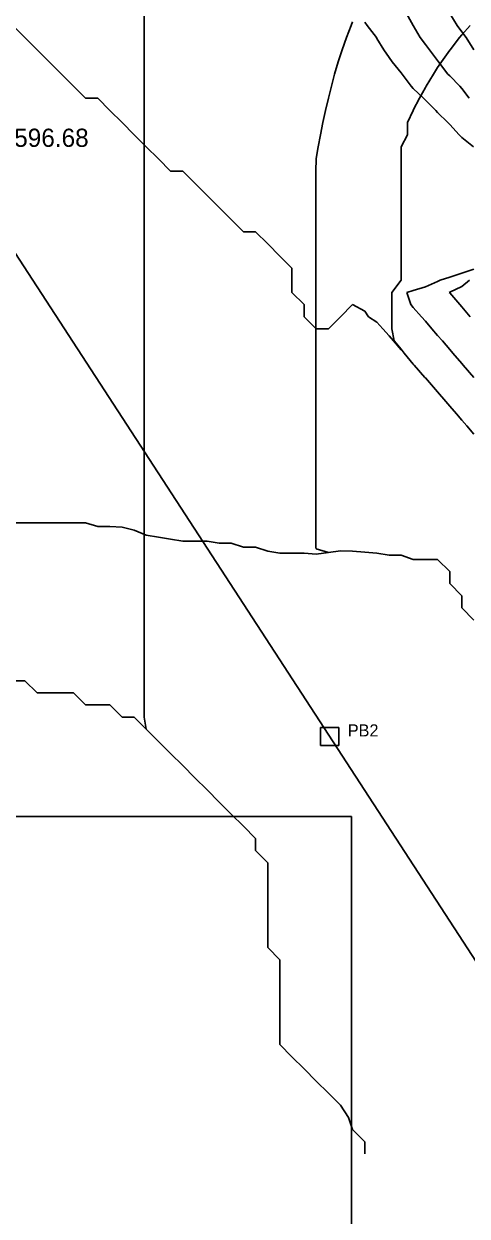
# Model space of a CAD drawing. Header units: feet. Extents: x 70 to 1025, y -1570 to -26.
# Drawn here: x 597.8 to 670.9, y -790.3 to -593.7 of the extents above; entities that cross this region are included whole.
import ezdxf

# ---------------------------------------------------------------- set-up
doc = ezdxf.new("R2010")
doc.units = ezdxf.units.FT
for name, color, linetype in [('BLDG-EXIST', 8, 'CONTINUOUS'), ('BLDG-NEW', 3, 'CONTINUOUS'), ('ELEC-PULLBOX', 2, 'CONTINUOUS'), ('GRADE-FINISHED', 5, 'CONTINUOUS'), ('TOPO-EXIST', 8, 'CONTINUOUS')]:
    doc.layers.add(name, color=color, linetype=linetype)

msp = doc.modelspace()

# ---------------------------------------------------------------- linework, layer by layer
at = {"layer": 'BLDG-EXIST'}
for p, q in [((109.6, -724.4), (651.8, -724.4)), ((651.8, -724.4), (651.8, -1087.2))]:
    msp.add_line(p, q, dxfattribs=at)
at = {"layer": 'ELEC-PULLBOX'}
for p, q in [((876.9, -1062.9), (488.4, -465.5)), ((646.7, -709.7), (649.7, -709.7)), ((646.7, -712.7), (646.7, -709.7)), ((649.7, -709.7), (649.7, -712.7)), ((649.7, -712.7), (646.7, -712.7))]:
    msp.add_line(p, q, dxfattribs=at)
at = {"layer": 'GRADE-FINISHED'}
for p, q in [((617.635, -592, 2593), (617.635, -594, 2593)), ((652, -593.405, 2594), (651.753, -594, 2594)), ((617.635, -594, 2593), (617.635, -596, 2593)), ((651.753, -594, 2594), (650.975, -596, 2594)), ((670, -595.54, 2595), (669.617, -596, 2595)), ((671.345, -594, 2595), (670, -595.54, 2595)), ((617.635, -596, 2593), (617.635, -598, 2593)), ((650.975, -596, 2594), (650.269, -598, 2594)), ((669.617, -596, 2595), (668.049, -598, 2595)), ((617.635, -598, 2593), (617.635, -600, 2593)), ((650, -598.812, 2594), (649.625, -600, 2594)), ((650.269, -598, 2594), (650, -598.812, 2594)), ((668, -598.066, 2595), (666.619, -600, 2595)), ((668.049, -598, 2595), (668, -598.066, 2595)), ((617.635, -600, 2593), (617.635, -602, 2593)), ((649.625, -600, 2594), (649.035, -602, 2594)), ((666, -600.925, 2595), (665.311, -602, 2595)), ((666.619, -600, 2595), (666, -600.925, 2595)), ((617.635, -602, 2593), (617.635, -604, 2593)), ((649.035, -602, 2594), (648.494, -604, 2594)), ((665.311, -602, 2595), (664.108, -604, 2595)), ((617.635, -604, 2593), (617.635, -606, 2593)), ((648.494, -604, 2594), (648, -605.977, 2594)), ((664, -604.189, 2595), (663, -606, 2595)), ((664.108, -604, 2595), (664, -604.189, 2595)), ((617.635, -606, 2593), (617.635, -608, 2593)), ((647.995, -606, 2594), (647.533, -608, 2594)), ((648, -605.977, 2594), (647.995, -606, 2594)), ((663, -606, 2595), (662, -607.949, 2595)), ((617.635, -608, 2593), (617.635, -610, 2593)), ((647.533, -608, 2594), (647.105, -610, 2594)), ((661.975, -608, 2595), (661.024, -610, 2595)), ((662, -607.949, 2595), (661.975, -608, 2595)), ((617.635, -610, 2593), (617.635, -612, 2593)), ((647.105, -610, 2594), (646.706, -612, 2594)), ((661.024, -610, 2595), (661.017, -612, 2595)), ((617.635, -612, 2593), (617.635, -614, 2593)), ((646.706, -612, 2594), (646.335, -614, 2594)), ((661.017, -612, 2595), (660, -614, 2595)), ((617.635, -614, 2593), (617.635, -616, 2593)), ((646.335, -614, 2594), (646, -615.925, 2594)), ((660, -614, 2595), (660, -614, 2595)), ((660, -614, 2595), (660, -616, 2595)), ((617.635, -616, 2593), (617.635, -618, 2593)), ((645.987, -616, 2594), (645.942, -618, 2594)), ((646, -615.925, 2594), (645.987, -616, 2594)), ((660, -616, 2595), (660, -618, 2595)), ((617.635, -618, 2593), (617.635, -620, 2593)), ((645.942, -618, 2594), (645.942, -620, 2594)), ((660, -618, 2595), (660, -620, 2595)), ((617.635, -620, 2593), (617.635, -622, 2593)), ((645.942, -620, 2594), (645.942, -622, 2594)), ((660, -620, 2595), (660, -622, 2595)), ((617.635, -622, 2593), (617.635, -624, 2593)), ((645.942, -622, 2594), (645.942, -624, 2594)), ((660, -622, 2595), (660, -624, 2595)), ((617.635, -624, 2593), (617.635, -626, 2593)), ((645.942, -624, 2594), (645.942, -626, 2594)), ((660, -624, 2595), (660, -626, 2595)), ((617.635, -626, 2593), (617.635, -628, 2593)), ((645.942, -626, 2594), (645.942, -628, 2594)), ((660, -626, 2595), (660, -628, 2595)), ((617.635, -628, 2593), (617.635, -630, 2593)), ((645.942, -628, 2594), (645.942, -630, 2594)), ((660, -628, 2595), (660, -630, 2595)), ((617.635, -630, 2593), (617.635, -632, 2593)), ((645.942, -630, 2594), (645.942, -632, 2594)), ((660, -630, 2595), (660, -632, 2595)), ((617.635, -632, 2593), (617.635, -634, 2593)), ((645.942, -632, 2594), (645.942, -634, 2594)), ((660, -632, 2595), (660, -634, 2595)), ((617.635, -634, 2593), (617.635, -636, 2593)), ((645.942, -634, 2594), (645.942, -636, 2594)), ((660, -634, 2595), (660, -636, 2595)), ((617.635, -636, 2593), (617.635, -638, 2593)), ((645.942, -636, 2594), (645.942, -638, 2594)), ((660, -636, 2595), (658.442, -638, 2595)), ((617.635, -638, 2593), (617.635, -640, 2593)), ((645.942, -638, 2594), (645.942, -640, 2594)), ((658.442, -638, 2595), (658.442, -640, 2595)), ((617.635, -640, 2593), (617.635, -642, 2593)), ((645.942, -640, 2594), (645.942, -642, 2594)), ((658.442, -640, 2595), (658.442, -642, 2595)), ((617.635, -642, 2593), (617.635, -644, 2593)), ((645.942, -642, 2594), (645.942, -644, 2594)), ((658.442, -642, 2595), (658.442, -644, 2595)), ((617.635, -644, 2593), (617.635, -646, 2593)), ((645.942, -644, 2594), (645.942, -646, 2594)), ((658.442, -644, 2595), (658.839, -646, 2595)), ((617.635, -646, 2593), (617.635, -648, 2593)), ((645.942, -646, 2594), (645.942, -648, 2594)), ((658.839, -646, 2595), (660, -647.35, 2595)), ((617.635, -648, 2593), (617.635, -650, 2593)), ((645.942, -648, 2594), (645.942, -650, 2594)), ((660.48, -648, 2595), (660, -647.35, 2595)), ((660.48, -648, 2595), (662, -649.81, 2595)), ((617.635, -650, 2593), (617.635, -652, 2593)), ((645.942, -650, 2594), (645.942, -652, 2594)), ((662.167, -650, 2595), (662, -649.81, 2595)), ((662.167, -650, 2595), (663.92, -652, 2595)), ((617.635, -652, 2593), (617.635, -654, 2593)), ((645.942, -652, 2594), (645.942, -654, 2594)), ((663.92, -652, 2595), (664, -652.091, 2595)), ((665.68, -654, 2595), (664, -652.091, 2595)), ((617.635, -654, 2593), (617.635, -656, 2593)), ((645.942, -654, 2594), (645.942, -656, 2594)), ((665.68, -654, 2595), (666, -654.381, 2595)), ((667.36, -656, 2595), (666, -654.381, 2595)), ((617.635, -656, 2593), (617.635, -658, 2593)), ((645.942, -656, 2594), (645.942, -658, 2594)), ((667.36, -656, 2595), (668, -656.727, 2595)), ((617.635, -658, 2593), (617.635, -660, 2593)), ((645.942, -658, 2594), (645.942, -660, 2594)), ((669.12, -658, 2595), (668, -656.727, 2595)), ((669.12, -658, 2595), (670, -659.048, 2595)), ((617.635, -660, 2593), (617.635, -662, 2593)), ((645.942, -660, 2594), (645.942, -662, 2594)), ((670.8, -660, 2595), (670, -659.048, 2595)), ((670.8, -660, 2595), (672, -661.364, 2595)), ((617.635, -662, 2593), (617.635, -664, 2593)), ((645.942, -662, 2594), (645.942, -664, 2594)), ((617.635, -664, 2593), (617.635, -666, 2593)), ((645.942, -664, 2594), (645.942, -666, 2594)), ((617.635, -666, 2593), (617.635, -668, 2593)), ((645.942, -666, 2594), (645.942, -668, 2594)), ((617.635, -668, 2593), (617.635, -670, 2593)), ((645.942, -668, 2594), (645.942, -670, 2594)), ((617.635, -670, 2593), (617.635, -672, 2593)), ((645.942, -670, 2594), (645.942, -672, 2594)), ((617.635, -672, 2593), (617.635, -674, 2593)), ((645.942, -672, 2594), (645.942, -674, 2594)), ((617.635, -674, 2593), (617.635, -676, 2593)), ((645.942, -674, 2594), (645.942, -676, 2594)), ((617.635, -676, 2593), (617.635, -678, 2593)), ((645.942, -676, 2594), (645.942, -678, 2594)), ((617.635, -678, 2593), (617.635, -680, 2593)), ((645.942, -678, 2594), (645.942, -680, 2594)), ((617.635, -680, 2593), (617.635, -682, 2593)), ((645.942, -680, 2594), (646, -680.268, 2594)), ((617.635, -682, 2593), (617.635, -684, 2593)), ((648, -680.857, 2594), (646, -680.268, 2594)), ((650, -680.571, 2594), (648, -680.857, 2594)), ((652, -680.667, 2594), (650, -680.571, 2594)), ((654, -680.8, 2594), (652, -680.667, 2594)), ((656, -681, 2594), (654, -680.8, 2594)), ((658, -681.333, 2594), (656, -681, 2594)), ((660, -681.333, 2594), (658, -681.333, 2594)), ((662, -682, 2594), (660, -681.333, 2594)), ((662, -682, 2594), (662, -682, 2594)), ((664, -682, 2594), (662, -682, 2594)), ((666, -682, 2594), (664, -682, 2594)), ((668, -684, 2594), (666, -682, 2594)), ((617.635, -684, 2593), (617.635, -686, 2593)), ((668, -684, 2594), (668, -686, 2594)), ((617.635, -686, 2593), (617.635, -688, 2593)), ((668, -686, 2594), (668, -686, 2594)), ((670, -688, 2594), (668, -686, 2594)), ((617.635, -688, 2593), (617.635, -690, 2593)), ((670, -688, 2594), (670, -690, 2594)), ((617.635, -690, 2593), (617.635, -692, 2593)), ((670, -690, 2594), (670, -690, 2594)), ((672, -692, 2594), (670, -690, 2594)), ((617.635, -692, 2593), (617.635, -694, 2593)), ((617.635, -694, 2593), (617.635, -696, 2593)), ((617.635, -696, 2593), (617.635, -698, 2593)), ((617.635, -698, 2593), (617.635, -700, 2593)), ((617.635, -700, 2593), (617.635, -702, 2593)), ((617.635, -702, 2593), (617.635, -704, 2593)), ((617.635, -704, 2593), (617.635, -706, 2593)), ((617.635, -706, 2593), (617.635, -708, 2593)), ((617.635, -708, 2593), (618, -710, 2593)), ((618, -710, 2593), (618, -710, 2593)), ((620, -712, 2593), (618, -710, 2593)), ((620, -712, 2593), (620, -712, 2593)), ((622, -714, 2593), (620, -712, 2593)), ((622, -714, 2593), (622, -714, 2593)), ((624, -716, 2593), (622, -714, 2593)), ((624, -716, 2593), (624, -716, 2593)), ((626, -718, 2593), (624, -716, 2593)), ((626, -718, 2593), (626, -718, 2593)), ((628, -720, 2593), (626, -718, 2593)), ((628, -720, 2593), (628, -720, 2593)), ((630, -722, 2593), (628, -720, 2593)), ((630, -722, 2593), (630, -722, 2593)), ((632, -724, 2593), (630, -722, 2593)), ((632, -724, 2593), (632, -724, 2593)), ((634, -726, 2593), (632, -724, 2593)), ((634, -726, 2593), (634, -726, 2593)), ((636, -728, 2593), (634, -726, 2593)), ((636, -728, 2593), (636, -730, 2593)), ((636, -730, 2593), (636, -730, 2593)), ((638, -732, 2593), (636, -730, 2593)), ((638, -732, 2593), (638, -734, 2593)), ((638, -734, 2593), (638, -736, 2593)), ((638, -736, 2593), (638, -738, 2593)), ((638, -738, 2593), (638, -740, 2593)), ((638, -740, 2593), (638, -742, 2593)), ((638, -742, 2593), (638, -744, 2593)), ((638, -744, 2593), (638, -746, 2593)), ((638, -746, 2593), (638, -746, 2593)), ((640, -748, 2593), (638, -746, 2593)), ((640, -748, 2593), (640, -750, 2593)), ((640, -750, 2593), (640, -752, 2593)), ((640, -752, 2593), (640, -754, 2593)), ((640, -754, 2593), (640, -756, 2593)), ((640, -756, 2593), (640, -758, 2593)), ((640, -758, 2593), (640, -760, 2593)), ((640, -760, 2593), (640, -762, 2593)), ((640, -762, 2593), (640, -762, 2593)), ((642, -764, 2593), (640, -762, 2593)), ((642, -764, 2593), (642, -764, 2593)), ((644, -766, 2593), (642, -764, 2593)), ((644, -766, 2593), (644, -766, 2593)), ((646, -768, 2593), (644, -766, 2593)), ((646, -768, 2593), (646, -768, 2593)), ((648, -770, 2593), (646, -768, 2593)), ((648, -770, 2593), (648, -770, 2593)), ((650, -772, 2593), (648, -770, 2593)), ((650, -772, 2593), (650, -772, 2593)), ((651.333, -774, 2593), (650, -772, 2593)), ((651.333, -774, 2593), (652, -776, 2593)), ((652, -776, 2593), (652, -776, 2593)), ((654, -778, 2593), (652, -776, 2593)), ((654, -778, 2593), (654, -780, 2593))]:
    msp.add_line(p, q, dxfattribs=at)
at = {"layer": 'TOPO-EXIST'}
for p, q in [((654.4, -594, 2596), (654, -593.444, 2596)), ((660.88, -592, 2597), (662, -594, 2597)), ((669.214, -594, 2598), (668, -592, 2598)), ((598, -596, 2595), (596, -594, 2595)), ((654.4, -594, 2596), (655.92, -596, 2596)), ((662, -594, 2597), (662, -594, 2597)), ((663.143, -596, 2597), (662, -594, 2597)), ((669.214, -594, 2598), (670, -595.048, 2598)), ((670.714, -596, 2598), (670, -595.048, 2598)), ((598, -596, 2595), (598, -596, 2595)), ((600, -598, 2595), (598, -596, 2595)), ((655.92, -596, 2596), (656, -596.118, 2596)), ((657.143, -598, 2596), (656, -596.118, 2596)), ((663.143, -596, 2597), (664, -597.143, 2597)), ((664.692, -598, 2597), (664, -597.143, 2597)), ((670.714, -596, 2598), (672, -598, 2598)), ((600, -598, 2595), (600, -598, 2595)), ((602, -600, 2595), (600, -598, 2595)), ((657.143, -598, 2596), (658, -599.263, 2596)), ((658.538, -600, 2596), (658, -599.263, 2596)), ((664.692, -598, 2597), (666, -599.789, 2597)), ((602, -600, 2595), (602, -600, 2595)), ((604, -602, 2595), (602, -600, 2595)), ((658.538, -600, 2596), (660, -601.81, 2596)), ((666.143, -600, 2597), (666, -599.789, 2597)), ((666.143, -600, 2597), (667.667, -602, 2597)), ((604, -602, 2595), (604, -602, 2595)), ((606, -604, 2595), (604, -602, 2595)), ((660.154, -602, 2596), (660, -601.81, 2596)), ((660.154, -602, 2596), (661.643, -604, 2596)), ((667.667, -602, 2597), (668, -602.308, 2597)), ((669.692, -604, 2597), (668, -602.308, 2597)), ((606, -604, 2595), (606, -604, 2595)), ((608, -606, 2595), (606, -604, 2595)), ((661.643, -604, 2596), (662, -604.4, 2596)), ((663.667, -606, 2596), (662, -604.4, 2596)), ((669.692, -604, 2597), (670, -604.4, 2597)), ((671.231, -606, 2597), (670, -604.4, 2597)), ((608, -606, 2595), (608, -606, 2595)), ((610, -606, 2595), (608, -606, 2595)), ((612, -608, 2595), (610, -606, 2595)), ((663.667, -606, 2596), (664, -606.308, 2596)), ((665.692, -608, 2596), (664, -606.308, 2596)), ((612, -608, 2595), (612, -608, 2595)), ((614, -610, 2595), (612, -608, 2595)), ((665.692, -608, 2596), (666, -608.32, 2596)), ((667.68, -610, 2596), (666, -608.32, 2596)), ((614, -610, 2595), (614, -610, 2595)), ((616, -612, 2595), (614, -610, 2595)), ((667.68, -610, 2596), (668, -610.296, 2596)), ((669.533, -612, 2596), (668, -610.296, 2596)), ((616, -612, 2595), (616, -612, 2595)), ((618, -614, 2595), (616, -612, 2595)), ((669.533, -612, 2596), (670, -612.438, 2596)), ((671.923, -614, 2596), (670, -612.438, 2596)), ((618, -614, 2595), (618, -614, 2595)), ((620, -616, 2595), (618, -614, 2595)), ((620, -616, 2595), (620, -616, 2595)), ((622, -618, 2595), (620, -616, 2595)), ((622, -618, 2595), (622, -618, 2595)), ((624, -618, 2595), (622, -618, 2595)), ((626, -620, 2595), (624, -618, 2595)), ((626, -620, 2595), (626, -620, 2595)), ((628, -622, 2595), (626, -620, 2595)), ((628, -622, 2595), (628, -622, 2595)), ((630, -624, 2595), (628, -622, 2595)), ((630, -624, 2595), (630, -624, 2595)), ((632, -626, 2595), (630, -624, 2595)), ((632, -626, 2595), (632, -626, 2595)), ((634, -628, 2595), (632, -626, 2595)), ((634, -628, 2595), (634, -628, 2595)), ((636, -628, 2595), (634, -628, 2595)), ((638, -630, 2595), (636, -628, 2595)), ((638, -630, 2595), (638, -630, 2595)), ((640, -632, 2595), (638, -630, 2595)), ((640, -632, 2595), (640, -632, 2595)), ((642, -634, 2595), (640, -632, 2595)), ((642, -634, 2595), (642, -636, 2595)), ((670, -634.806, 2596), (668, -635.472, 2596)), ((672, -634.144, 2596), (670, -634.806, 2596)), ((642, -636, 2595), (642, -638, 2595)), ((666, -636.212, 2596), (664, -637.052, 2596)), ((666.429, -636, 2596), (666, -636.212, 2596)), ((668, -635.472, 2596), (666.429, -636, 2596)), ((671.238, -636, 2597), (670, -637, 2597)), ((642, -638, 2595), (642, -638, 2595)), ((644, -640, 2595), (642, -638, 2595)), ((662, -637.704, 2596), (660.933, -638, 2596)), ((660.933, -638, 2596), (661.6, -640, 2596)), ((664, -637.052, 2596), (662, -637.704, 2596)), ((668, -637.971, 2597), (667.92, -638, 2597)), ((667.92, -638, 2597), (668, -638.091, 2597)), ((670, -637, 2597), (668, -637.971, 2597)), ((669.68, -640, 2597), (668, -638.091, 2597)), ((644, -640, 2595), (644, -642, 2595)), ((652, -640, 2595), (650, -642, 2595)), ((654, -641.111, 2595), (652, -640, 2595)), ((661.6, -640, 2596), (662, -640.455, 2596)), ((663.36, -642, 2596), (662, -640.455, 2596)), ((669.68, -640, 2597), (670, -640.381, 2597)), ((671.36, -642, 2597), (670, -640.381, 2597)), ((644, -642, 2595), (644, -642, 2595)), ((646, -644, 2595), (644, -642, 2595)), ((650, -642, 2595), (648, -644, 2595)), ((650, -642, 2595), (650, -642, 2595)), ((654.615, -642, 2595), (654, -641.111, 2595)), ((654.615, -642, 2595), (656, -642.9, 2595)), ((663.36, -642, 2596), (664, -642.762, 2596)), ((646, -644, 2595), (646, -644, 2595)), ((648, -644, 2595), (646, -644, 2595)), ((648, -644, 2595), (648, -644, 2595)), ((656.957, -644, 2595), (656, -642.9, 2595)), ((656.957, -644, 2595), (658, -645.143, 2595)), ((665.04, -644, 2596), (664, -642.762, 2596)), ((665.04, -644, 2596), (666, -645.091, 2596)), ((658.72, -646, 2595), (658, -645.143, 2595)), ((658.72, -646, 2595), (660, -647.455, 2595)), ((666.8, -646, 2596), (666, -645.091, 2596)), ((666.8, -646, 2596), (668, -647.429, 2596)), ((660.48, -648, 2595), (660, -647.455, 2595)), ((660.48, -648, 2595), (662, -649.81, 2595)), ((668.5, -648, 2596), (668, -647.429, 2596)), ((668.5, -648, 2596), (670, -649.714, 2596)), ((662.167, -650, 2595), (662, -649.81, 2595)), ((662.167, -650, 2595), (663.92, -652, 2595)), ((670.24, -650, 2596), (670, -649.714, 2596)), ((670.24, -650, 2596), (672, -652, 2596)), ((663.92, -652, 2595), (664, -652.091, 2595)), ((665.68, -654, 2595), (664, -652.091, 2595)), ((665.68, -654, 2595), (666, -654.381, 2595)), ((667.36, -656, 2595), (666, -654.381, 2595)), ((667.36, -656, 2595), (668, -656.727, 2595)), ((669.12, -658, 2595), (668, -656.727, 2595)), ((669.12, -658, 2595), (670, -659.048, 2595)), ((670.8, -660, 2595), (670, -659.048, 2595)), ((670.8, -660, 2595), (672, -661.364, 2595)), ((598, -676, 2594), (596, -676, 2594)), ((600, -676, 2594), (598, -676, 2594)), ((602, -676, 2594), (600, -676, 2594)), ((604, -676, 2594), (602, -676, 2594)), ((606, -676, 2594), (604, -676, 2594)), ((608, -676, 2594), (606, -676, 2594)), ((610, -676.571, 2594), (608, -676, 2594)), ((612, -676.571, 2594), (610, -676.571, 2594)), ((614, -676.667, 2594), (612, -676.571, 2594)), ((616, -677.2, 2594), (614, -676.667, 2594)), ((618, -678, 2594), (616, -677.2, 2594)), ((618, -678, 2594), (618, -678, 2594)), ((620, -678.333, 2594), (618, -678, 2594)), ((622, -678.667, 2594), (620, -678.333, 2594)), ((624, -679, 2594), (622, -678.667, 2594)), ((626, -679, 2594), (624, -679, 2594)), ((628, -679, 2594), (626, -679, 2594)), ((630, -679.333, 2594), (628, -679, 2594)), ((632, -679.333, 2594), (630, -679.333, 2594)), ((634, -680, 2594), (632, -679.333, 2594)), ((634, -680, 2594), (634, -680, 2594)), ((636, -680, 2594), (634, -680, 2594)), ((638, -680.667, 2594), (636, -680, 2594)), ((640, -681, 2594), (638, -680.667, 2594)), ((642, -681, 2594), (640, -681, 2594)), ((644, -681, 2594), (642, -681, 2594)), ((646, -681.143, 2594), (644, -681, 2594)), ((648, -680.857, 2594), (646, -681.143, 2594)), ((650, -680.571, 2594), (648, -680.857, 2594)), ((652, -680.667, 2594), (650, -680.571, 2594)), ((654, -680.8, 2594), (652, -680.667, 2594)), ((656, -681, 2594), (654, -680.8, 2594)), ((658, -681.333, 2594), (656, -681, 2594)), ((660, -681.333, 2594), (658, -681.333, 2594)), ((662, -682, 2594), (660, -681.333, 2594)), ((662, -682, 2594), (662, -682, 2594)), ((664, -682, 2594), (662, -682, 2594)), ((666, -682, 2594), (664, -682, 2594)), ((668, -684, 2594), (666, -682, 2594)), ((668, -684, 2594), (668, -686, 2594)), ((668, -686, 2594), (668, -686, 2594)), ((670, -688, 2594), (668, -686, 2594)), ((670, -688, 2594), (670, -690, 2594)), ((670, -690, 2594), (670, -690, 2594)), ((672, -692, 2594), (670, -690, 2594)), ((598, -702, 2593), (596, -702, 2593)), ((600, -704, 2593), (598, -702, 2593)), ((600, -704, 2593), (600, -704, 2593)), ((602, -704, 2593), (600, -704, 2593)), ((604, -704, 2593), (602, -704, 2593)), ((606, -704, 2593), (604, -704, 2593)), ((608, -706, 2593), (606, -704, 2593)), ((608, -706, 2593), (608, -706, 2593)), ((610, -706, 2593), (608, -706, 2593)), ((612, -706, 2593), (610, -706, 2593)), ((614, -708, 2593), (612, -706, 2593)), ((614, -708, 2593), (614, -708, 2593)), ((616, -708, 2593), (614, -708, 2593)), ((618, -710, 2593), (616, -708, 2593)), ((618, -710, 2593), (618, -710, 2593)), ((620, -712, 2593), (618, -710, 2593)), ((620, -712, 2593), (620, -712, 2593)), ((622, -714, 2593), (620, -712, 2593)), ((622, -714, 2593), (622, -714, 2593)), ((624, -716, 2593), (622, -714, 2593)), ((624, -716, 2593), (624, -716, 2593)), ((626, -718, 2593), (624, -716, 2593)), ((626, -718, 2593), (626, -718, 2593)), ((628, -720, 2593), (626, -718, 2593)), ((628, -720, 2593), (628, -720, 2593)), ((630, -722, 2593), (628, -720, 2593)), ((630, -722, 2593), (630, -722, 2593)), ((632, -724, 2593), (630, -722, 2593)), ((632, -724, 2593), (632, -724, 2593)), ((634, -726, 2593), (632, -724, 2593)), ((634, -726, 2593), (634, -726, 2593)), ((636, -728, 2593), (634, -726, 2593)), ((636, -728, 2593), (636, -730, 2593)), ((636, -730, 2593), (636, -730, 2593)), ((638, -732, 2593), (636, -730, 2593)), ((638, -732, 2593), (638, -734, 2593)), ((638, -734, 2593), (638, -736, 2593)), ((638, -736, 2593), (638, -738, 2593)), ((638, -738, 2593), (638, -740, 2593)), ((638, -740, 2593), (638, -742, 2593)), ((638, -742, 2593), (638, -744, 2593)), ((638, -744, 2593), (638, -746, 2593)), ((638, -746, 2593), (638, -746, 2593)), ((640, -748, 2593), (638, -746, 2593)), ((640, -748, 2593), (640, -750, 2593)), ((640, -750, 2593), (640, -752, 2593)), ((640, -752, 2593), (640, -754, 2593)), ((640, -754, 2593), (640, -756, 2593)), ((640, -756, 2593), (640, -758, 2593)), ((640, -758, 2593), (640, -760, 2593)), ((640, -760, 2593), (640, -762, 2593)), ((640, -762, 2593), (640, -762, 2593)), ((642, -764, 2593), (640, -762, 2593)), ((642, -764, 2593), (642, -764, 2593)), ((644, -766, 2593), (642, -764, 2593)), ((644, -766, 2593), (644, -766, 2593)), ((646, -768, 2593), (644, -766, 2593)), ((646, -768, 2593), (646, -768, 2593)), ((648, -770, 2593), (646, -768, 2593)), ((648, -770, 2593), (648, -770, 2593)), ((650, -772, 2593), (648, -770, 2593)), ((650, -772, 2593), (650, -772, 2593)), ((651.333, -774, 2593), (650, -772, 2593)), ((651.333, -774, 2593), (652, -776, 2593)), ((652, -776, 2593), (652, -776, 2593)), ((654, -778, 2593), (652, -776, 2593)), ((654, -778, 2593), (654, -780, 2593))]:
    msp.add_line(p, q, dxfattribs=at)

# ---------------------------------------------------------------- texts
at = {"layer": 'BLDG-NEW'}
msp.add_text('Fert Room & Storage - 100 x 80 ft, eave 15 ft, FF 2596.68', height=3, dxfattribs=at).set_placement((505.7, -614))
at = {"layer": 'ELEC-PULLBOX'}
msp.add_text('PB2', height=2, dxfattribs=at).set_placement((651.2, -711.2))

doc.saveas('drawing.dxf')
